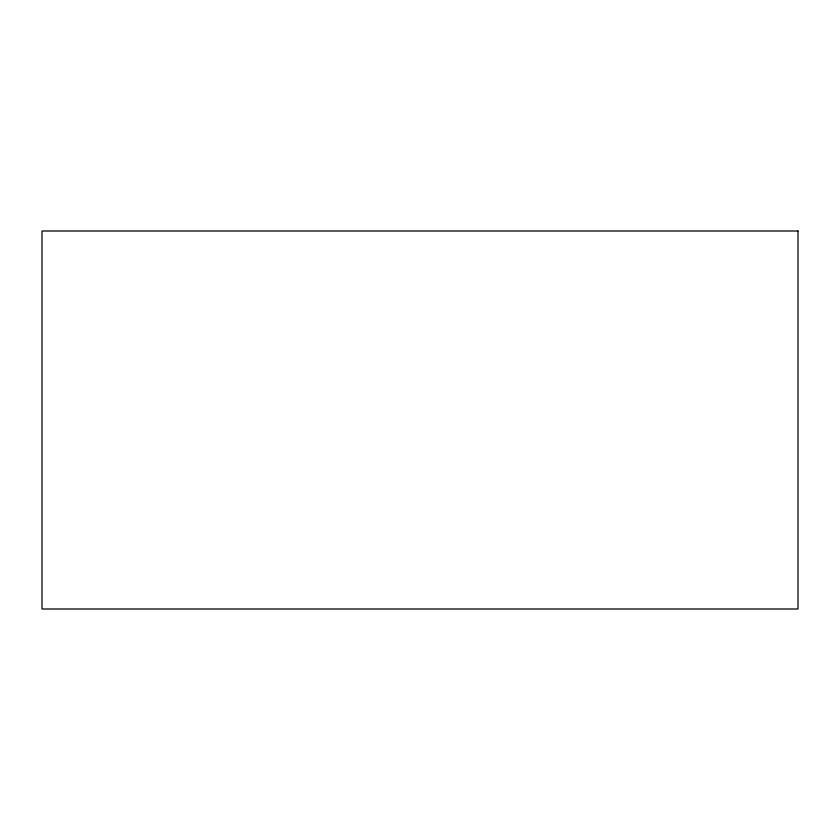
<?xml version="1.0" encoding="UTF-8"?>
<svg xmlns="http://www.w3.org/2000/svg" width="840" height="840" viewBox="0 0 840 840"><rect width="100%" height="100%" fill="white"/><g stroke="black" fill="none" stroke-linecap="round" stroke-linejoin="round"><path stroke-width="1.26" d="M798 231L42 231L42 609L798 609L798 231"/></g></svg>
